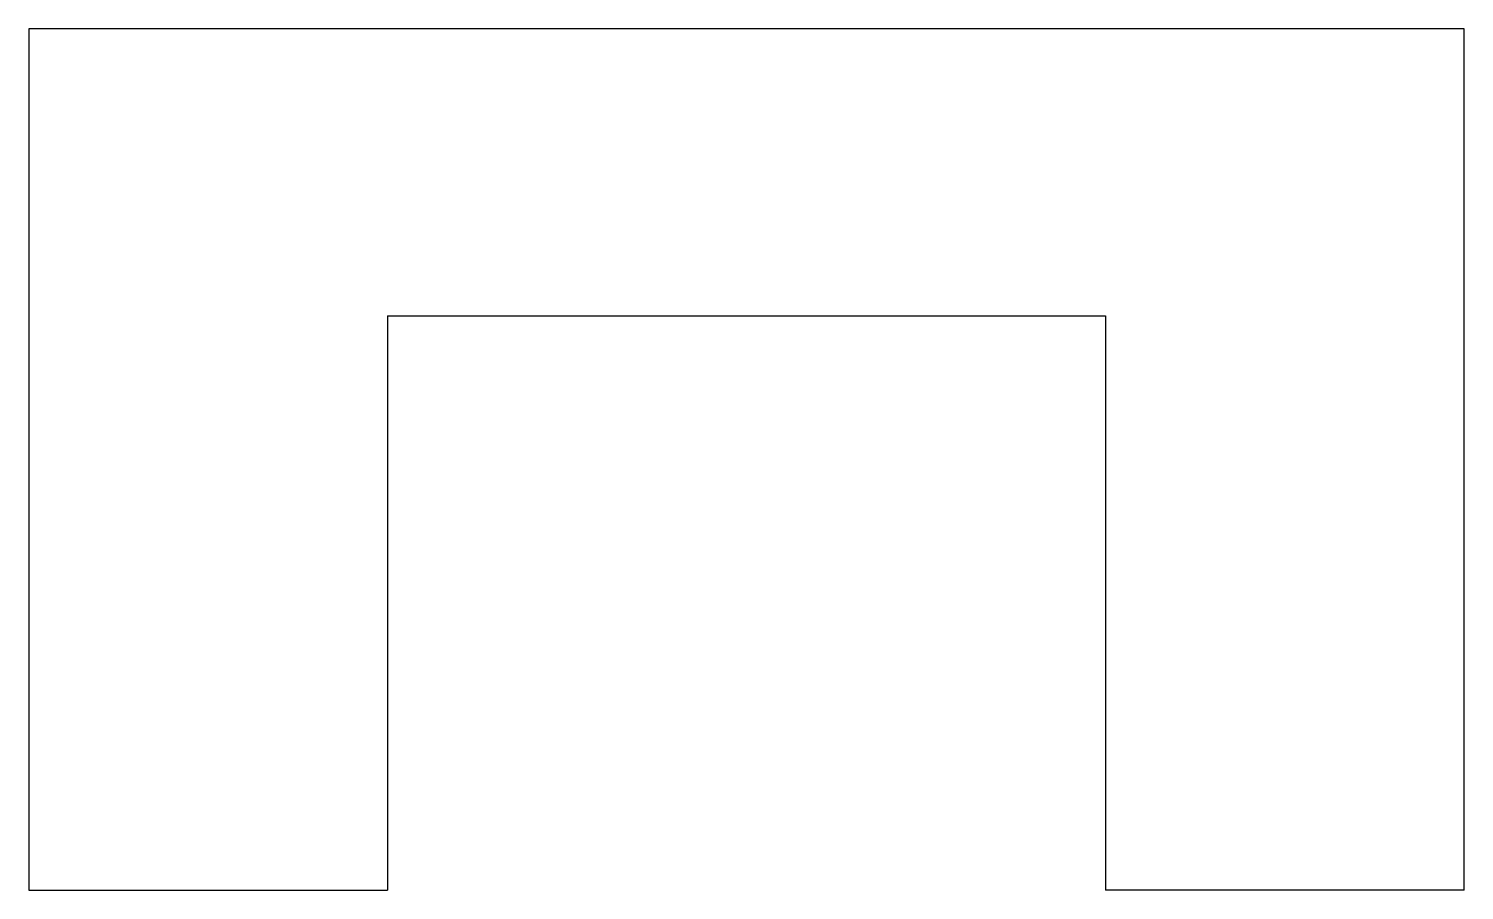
# Model space of a CAD drawing. Header units: inches. Extents: x 4 to 6.5, y 6 to 7.5.
import ezdxf

# ---------------------------------------------------------------- set-up
doc = ezdxf.new("R2010")
doc.units = ezdxf.units.IN
doc.header["$MEASUREMENT"] = 0
doc.layers.add('Outline', color=7, linetype='Continuous')

msp = doc.modelspace()

# ---------------------------------------------------------------- linework, layer by layer
at = {"layer": 'Outline'}
for p, q in [((4, 7.5), (4, 6)), ((6.5, 7.5), (4, 7.5)), ((6.5, 6), (6.5, 7.5)), ((4.625, 7), (5.875, 7)), ((4.625, 7), (4.625, 6)), ((5.875, 7), (5.875, 6)), ((4, 6), (4.625, 6)), ((6.5, 6), (5.875, 6))]:
    msp.add_line(p, q, dxfattribs=at)

doc.saveas('drawing.dxf')
